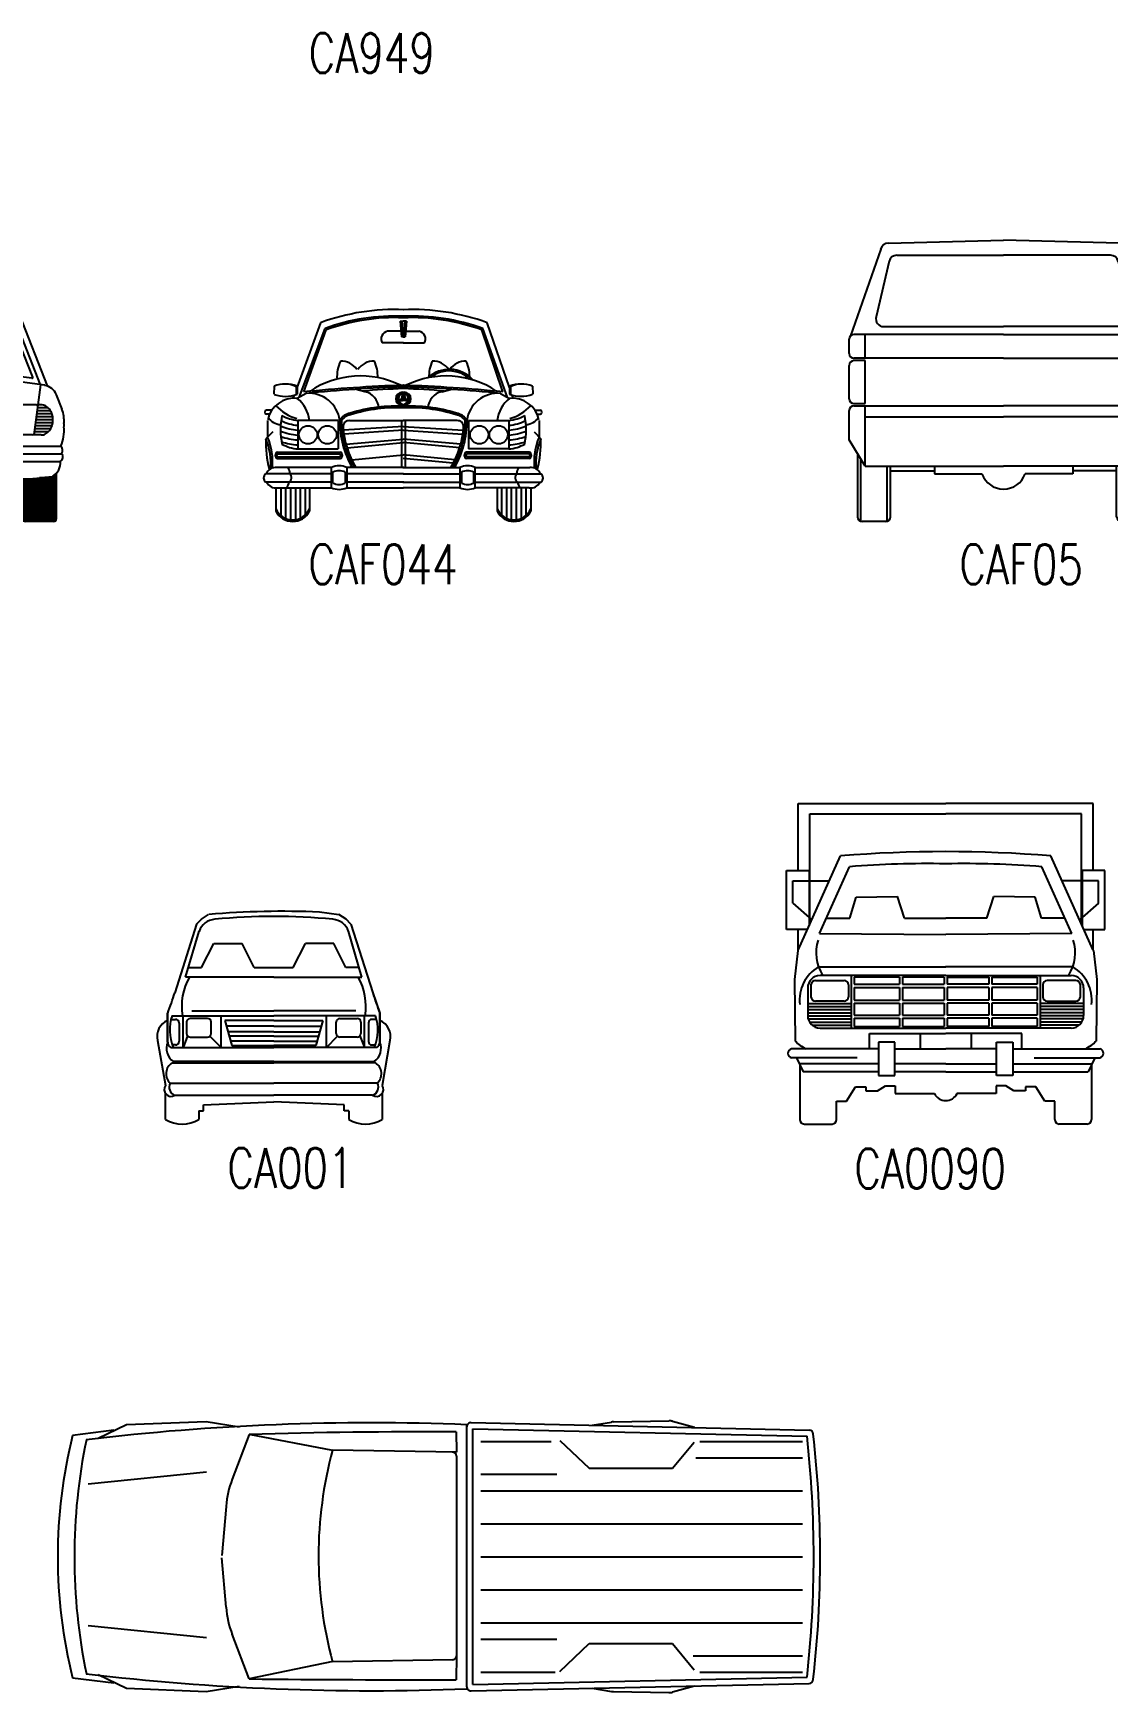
# Model space of a CAD drawing. Extents: x 2 to 154, y 3 to 64.
# Drawn here: x 30.13 to 40.29, y 17.69 to 33.41 of the extents above; entities that cross this region are included whole.
import ezdxf
from ezdxf.enums import TextEntityAlignment as Align

# ---------------------------------------------------------------- set-up
doc = ezdxf.new("R2010")
doc.units = 0
doc.header["$LTSCALE"] = 1000
doc.header["$MEASUREMENT"] = 0
doc.layers.get('0').update_dxf_attribs({"linetype": 'CONTINUOUS'})
doc.styles.add('L', font='ROMANS.SHX', dxfattribs={"height": 250})

# ---------------------------------------------------------------- blocks, each defined once
blk = doc.blocks.new('C27')
for p, q in [((-0.8438, 1.3464), (-0.8438, 1.7149)), ((-0.8438, 1.7149), (-0.0351, 1.7149)), ((-0.7799, 1.0523), (-0.7799, 1.6584)), ((-0.7799, 1.6584), (-0.0351, 1.6584)), ((0.7736, 1.7149), (-0.0351, 1.7149)), ((0.7096, 1.6584), (-0.0351, 1.6584)), ((0.7096, 1.0523), (0.7096, 1.6584)), ((0.7736, 1.3464), (0.7736, 1.7149)), ((-0.8438, 0.9101), (-0.6114, 1.4268)), ((-0.7263, 1.0017), (-0.5618, 1.3675)), ((0.6561, 1.0017), (0.4915, 1.3675)), ((0.7736, 0.9101), (0.5411, 1.4268)), ((-0.9075, 1.0235), (-0.9075, 1.3464)), ((-0.9075, 1.3464), (-0.7836, 1.3464)), ((-0.8737, 1.2901), (-0.6729, 1.2901)), ((-0.8737, 1.1676), (-0.8737, 1.2901)), ((-0.7836, 1.3464), (-0.7836, 1.044)), ((0.8034, 1.2901), (0.6026, 1.2901)), ((0.7134, 1.3464), (0.7134, 1.044)), ((0.8372, 1.3464), (0.7134, 1.3464)), ((0.8034, 1.1676), (0.8034, 1.2901)), ((0.8372, 1.0235), (0.8372, 1.3464)), ((-0.5613, 1.0853), (-0.5264, 1.2007)), ((-0.5264, 1.2007), (-0.2992, 1.2042)), ((-0.2608, 1.0853), (-0.2992, 1.2042)), ((0.1905, 1.0853), (0.229, 1.2042)), ((0.4561, 1.2007), (0.229, 1.2042)), ((0.491, 1.0853), (0.4561, 1.2007)), ((-0.8737, 1.1676), (-0.7687, 1.0773)), ((0.8034, 1.1676), (0.6984, 1.0773)), ((-0.7928, 1.0235), (-0.9075, 1.0235)), ((-0.8438, 0.9101), (-0.8438, 1.0235)), ((-0.6887, 1.0853), (-0.5613, 1.0853)), ((-0.2608, 1.0853), (-0.0351, 1.0853)), ((0.1905, 1.0853), (-0.0351, 1.0853)), ((0.6185, 1.0853), (0.491, 1.0853)), ((0.7226, 1.0235), (0.8372, 1.0235)), ((0.7736, 0.9101), (0.7736, 1.0235)), ((-0.7263, 1.0017), (-0.0351, 0.9963)), ((0.6561, 1.0017), (-0.0351, 0.9963)), ((-0.8452, 0.9083), (-0.863, 0.7487)), ((0.7749, 0.9083), (0.7927, 0.7487)), ((-0.863, 0.7487), (-0.8603, 0.4107)), ((-0.7494, 0.7438), (-0.5917, 0.7438)), ((-0.7323, 0.8189), (-0.0337, 0.8189)), ((-0.0351, 0.7712), (-0.7235, 0.7712)), ((-0.5539, 0.7712), (-0.5539, 0.483)), ((-0.2891, 0.7627), (-0.5368, 0.7627)), ((-0.5368, 0.7627), (-0.5368, 0.7232)), ((-0.2891, 0.7627), (-0.2891, 0.7232)), ((-0.0437, 0.7627), (-0.272, 0.7627)), ((-0.272, 0.7627), (-0.272, 0.7232)), ((-0.0437, 0.7627), (-0.0437, 0.7232)), ((0.662, 0.8189), (-0.0366, 0.8189)), ((-0.0351, 0.7712), (0.6532, 0.7712)), ((-0.0266, 0.7627), (-0.0266, 0.7232)), ((-0.0266, 0.7627), (0.2017, 0.7627)), ((0.2017, 0.7627), (0.2017, 0.7232)), ((0.2188, 0.7627), (0.2188, 0.7232)), ((0.2188, 0.7627), (0.4665, 0.7627)), ((0.4665, 0.7627), (0.4665, 0.7232)), ((0.4836, 0.7712), (0.4836, 0.483)), ((0.6791, 0.7438), (0.5214, 0.7438)), ((0.7927, 0.7487), (0.79, 0.4107)), ((-0.7914, 0.7033), (-0.7914, 0.5509)), ((-0.7733, 0.6539), (-0.7733, 0.7199)), ((-0.5677, 0.7199), (-0.5677, 0.6539)), ((-0.5368, 0.7232), (-0.2891, 0.7232)), ((-0.5368, 0.7061), (-0.5368, 0.6357)), ((-0.5368, 0.7061), (-0.2891, 0.7061)), ((-0.2891, 0.7061), (-0.2891, 0.6357)), ((-0.272, 0.7232), (-0.0437, 0.7232)), ((-0.272, 0.7061), (-0.272, 0.6357)), ((-0.272, 0.7061), (-0.0437, 0.7061)), ((-0.0437, 0.7061), (-0.0437, 0.6357)), ((0.2017, 0.7232), (-0.0266, 0.7232)), ((0.2017, 0.7061), (-0.0266, 0.7061)), ((-0.0266, 0.7061), (-0.0266, 0.6357)), ((0.2017, 0.7061), (0.2017, 0.6357)), ((0.4665, 0.7232), (0.2188, 0.7232)), ((0.4665, 0.7061), (0.2188, 0.7061)), ((0.2188, 0.7061), (0.2188, 0.6357)), ((0.4665, 0.7061), (0.4665, 0.6357)), ((0.4975, 0.7199), (0.4975, 0.6539)), ((0.7031, 0.6539), (0.7031, 0.7199)), ((0.7211, 0.7033), (0.7211, 0.5509)), ((-0.7913, 0.618), (-0.5538, 0.618)), ((-0.7913, 0.6009), (-0.5538, 0.6009)), ((-0.7913, 0.5838), (-0.5538, 0.5838)), ((-0.7913, 0.5667), (-0.5538, 0.5667)), ((-0.7913, 0.5496), (-0.5538, 0.5496)), ((-0.5917, 0.63), (-0.7494, 0.63)), ((-0.5368, 0.6357), (-0.2891, 0.6357)), ((-0.5368, 0.6186), (-0.5368, 0.5533)), ((-0.5368, 0.6186), (-0.2891, 0.6186)), ((-0.5368, 0.5533), (-0.2891, 0.5533)), ((-0.2891, 0.6186), (-0.2891, 0.5533)), ((-0.272, 0.6357), (-0.0437, 0.6357)), ((-0.272, 0.6186), (-0.0437, 0.6186)), ((-0.272, 0.6186), (-0.272, 0.5533)), ((-0.272, 0.5533), (-0.0437, 0.5533)), ((-0.0437, 0.6186), (-0.0437, 0.5533)), ((0.2017, 0.6357), (-0.0266, 0.6357)), ((0.2017, 0.6186), (-0.0266, 0.6186)), ((-0.0266, 0.6186), (-0.0266, 0.5533)), ((0.2017, 0.5533), (-0.0266, 0.5533)), ((0.2017, 0.6186), (0.2017, 0.5533)), ((0.4665, 0.6357), (0.2188, 0.6357)), ((0.4665, 0.6186), (0.2188, 0.6186)), ((0.2188, 0.6186), (0.2188, 0.5533)), ((0.4665, 0.5533), (0.2188, 0.5533)), ((0.4665, 0.6186), (0.4665, 0.5533)), ((0.721, 0.618), (0.4835, 0.618)), ((0.721, 0.6009), (0.4835, 0.6009)), ((0.721, 0.5838), (0.4835, 0.5838)), ((0.721, 0.5667), (0.4835, 0.5667)), ((0.721, 0.5496), (0.4835, 0.5496)), ((0.5214, 0.63), (0.6791, 0.63)), ((-0.7888, 0.5325), (-0.5538, 0.5325)), ((-0.7813, 0.5154), (-0.5538, 0.5154)), ((-0.7664, 0.4983), (-0.5538, 0.4983)), ((-0.7235, 0.483), (-0.0351, 0.483)), ((-0.5368, 0.5362), (-0.5368, 0.4916)), ((-0.5368, 0.5362), (-0.2891, 0.5362)), ((-0.5368, 0.4916), (-0.2891, 0.4916)), ((-0.2891, 0.5362), (-0.2891, 0.4916)), ((-0.272, 0.5362), (-0.0437, 0.5362)), ((-0.272, 0.5362), (-0.272, 0.4916)), ((-0.272, 0.4916), (-0.0437, 0.4916)), ((-0.0437, 0.5362), (-0.0437, 0.4916)), ((0.6532, 0.483), (-0.0351, 0.483)), ((0.2017, 0.5362), (-0.0266, 0.5362)), ((-0.0266, 0.5362), (-0.0266, 0.4916)), ((0.2017, 0.4916), (-0.0266, 0.4916)), ((0.2017, 0.5362), (0.2017, 0.4916)), ((0.4665, 0.5362), (0.2188, 0.5362)), ((0.2188, 0.5362), (0.2188, 0.4916)), ((0.4665, 0.4916), (0.2188, 0.4916)), ((0.4665, 0.5362), (0.4665, 0.4916)), ((0.7186, 0.5325), (0.4835, 0.5325)), ((0.7111, 0.5154), (0.4835, 0.5154)), ((0.6961, 0.4983), (0.4835, 0.4983)), ((-0.4032, 0.3692), (-0.8804, 0.3692)), ((-0.452, 0.4522), (-0.0354, 0.4522)), ((-0.452, 0.3692), (-0.452, 0.4522)), ((-0.3144, 0.4054), (-0.4032, 0.4054)), ((-0.4032, 0.4054), (-0.4032, 0.2229)), ((-0.3144, 0.2229), (-0.3144, 0.4054)), ((-0.3144, 0.3692), (-0.0351, 0.3692)), ((-0.1743, 0.4522), (-0.1743, 0.3692)), ((0.2442, 0.3692), (-0.0351, 0.3692)), ((0.3817, 0.4522), (-0.0348, 0.4522)), ((0.104, 0.4522), (0.104, 0.3692)), ((0.2442, 0.2229), (0.2442, 0.4054)), ((0.2442, 0.4054), (0.3329, 0.4054)), ((0.3329, 0.4054), (0.3329, 0.2229)), ((0.3329, 0.3692), (0.8101, 0.3692)), ((0.3817, 0.3692), (0.3817, 0.4522)), ((-0.5198, 0.3192), (-0.8798, 0.3192)), ((-0.8533, 0.3201), (-0.8156, 0.2432)), ((-0.8348, 0.2867), (-0.8348, -0.0185)), ((-0.4032, 0.2863), (-0.8342, 0.2863)), ((-0.0351, 0.2863), (-0.3144, 0.2863)), ((-0.0351, 0.2863), (0.2442, 0.2863)), ((0.3329, 0.2863), (0.7639, 0.2863)), ((0.4495, 0.3192), (0.8096, 0.3192)), ((0.7831, 0.3201), (0.7453, 0.2432)), ((0.7645, 0.2867), (0.7645, -0.0185)), ((-0.4032, 0.2432), (-0.8156, 0.2432)), ((-0.4032, 0.2229), (-0.3144, 0.2229)), ((-0.0351, 0.2432), (-0.3144, 0.2432)), ((-0.0351, 0.2432), (0.2442, 0.2432)), ((0.3329, 0.2229), (0.2442, 0.2229)), ((0.3329, 0.2432), (0.7453, 0.2432)), ((-0.578, 0.0825), (-0.5299, 0.1605)), ((-0.5299, 0.1605), (-0.4726, 0.1605)), ((-0.4726, 0.1605), (-0.4726, 0.1376)), ((-0.4726, 0.1376), (-0.4084, 0.1376)), ((-0.4084, 0.1376), (-0.3648, 0.1651)), ((-0.3648, 0.1651), (-0.3121, 0.1651)), ((-0.3121, 0.1651), (-0.3121, 0.1238)), ((-0.3121, 0.1238), (-0.0967, 0.1238)), ((0.2418, 0.1238), (0.0264, 0.1238)), ((0.2945, 0.1651), (0.2418, 0.1651)), ((0.2418, 0.1651), (0.2418, 0.1238)), ((0.3381, 0.1376), (0.2945, 0.1651)), ((0.4023, 0.1376), (0.3381, 0.1376)), ((0.4596, 0.1605), (0.4023, 0.1605)), ((0.4023, 0.1605), (0.4023, 0.1376)), ((0.5077, 0.0825), (0.4596, 0.1605)), ((-0.633, 0.0825), (-0.578, 0.0825)), ((-0.633, -0.0185), (-0.633, 0.0825)), ((0.5628, 0.0825), (0.5077, 0.0825)), ((0.5628, -0.0185), (0.5628, 0.0825)), ((-0.8096, -0.0436), (-0.6582, -0.0436)), ((0.7394, -0.0436), (0.5879, -0.0436))]:
    blk.add_line(p, q)
for centre, radius, start, end in [((-0.0351, -5.5794), 7.0299, 85.29798, 94.70202), ((-0.1338, -3.9265), 5.3113, 88.93536, 94.62175), ((0.0635, -3.9265), 5.3113, 85.37825, 91.06464), ((-0.5206, 0.895), 0.225, 161.66858, 212.83011), ((0.4503, 0.895), 0.225, 327.16989, 18.33142), ((-0.6217, 0.6348), 0.2147, 121.00333, 186.09642), ((-0.7235, 0.7033), 0.0679, 90, 180), ((-0.7494, 0.7199), 0.024, 90, 180), ((-0.5917, 0.7199), 0.024, 0, 90), ((0.5214, 0.7199), 0.024, 90, 180), ((0.6532, 0.7033), 0.0679, 0, 90), ((0.5514, 0.6348), 0.2147, 353.90358, 58.99667), ((0.6791, 0.7199), 0.024, 0, 90), ((-0.7494, 0.6539), 0.024, 180, 270), ((-0.5917, 0.6539), 0.024, 270, 0), ((0.5214, 0.6539), 0.024, 180, 270), ((0.6791, 0.6539), 0.024, 270, 0), ((-0.7235, 0.5509), 0.0679, 180, 270), ((0.6532, 0.5509), 0.0679, 270, 0), ((-0.8746, 0.3443), 0.0256, 102.96287, 258.25713), ((-0.7004, 0.576), 0.23, 225.95452, 244.03071), ((0.6301, 0.576), 0.23, 295.96929, 314.04548), ((0.8044, 0.3443), 0.0256, 281.74287, 77.03713), ((-0.0347, 0.1536), 0.0688, 205.69468, 334.30532), ((-0.8096, -0.0185), 0.0251, 180, 270), ((-0.6582, -0.0185), 0.0251, 270, 0), ((0.5879, -0.0185), 0.0251, 180, 270), ((0.7394, -0.0185), 0.0251, 270, 0)]:
    blk.add_arc(centre, radius, start, end)
blk = doc.blocks.new('Ca0090')
blk.add_blockref('C27', (0.2365, -0.0102))
blk = doc.blocks.new('C16')
for p, q in [((-0.627, 1.475), (-0.591, 1.511)), ((-0.591, 1.511), (-0.538, 1.547)), ((0.285, 1.565), (0.428, 1.547)), ((0.481, 1.511), (0.428, 1.547)), ((0.517, 1.475), (0.481, 1.511)), ((-0.627, 1.475), (-0.789, 0.965)), ((-0.709, 1.082), (-0.609, 1.422)), ((0.599, 1.082), (0.499, 1.422)), ((0.517, 1.475), (0.679, 0.965)), ((-0.59, 1.153), (-0.5, 1.331)), ((-0.5, 1.331), (-0.29, 1.331)), ((-0.2, 1.153), (-0.29, 1.331)), ((0.09, 1.153), (0.18, 1.331)), ((0.39, 1.331), (0.18, 1.331)), ((0.48, 1.153), (0.39, 1.331)), ((-0.685, 1.153), (-0.59, 1.153)), ((-0.2, 1.153), (0.09, 1.153)), ((0.575, 1.153), (0.48, 1.153)), ((-0.055, 1.082), (-0.709, 1.082)), ((-0.055, 1.082), (0.599, 1.082)), ((0.679, 0.965), (0.732, 0.813)), ((-0.842, 0.724), (-0.842, 0.813)), ((-0.842, 0.813), (-0.842, 0.599)), ((-0.817, 0.768), (-0.784, 0.768)), ((-0.81, 0.795), (-0.055, 0.795)), ((-0.757, 0.741), (-0.757, 0.605)), ((-0.728, 0.56), (-0.728, 0.795)), ((-0.701, 0.748), (-0.701, 0.663)), ((-0.546, 0.775), (-0.674, 0.775)), ((-0.519, 0.663), (-0.519, 0.748)), ((-0.446, 0.56), (-0.446, 0.793)), ((-0.418, 0.76), (-0.367, 0.573)), ((0.7, 0.795), (-0.055, 0.795)), ((0.308, 0.76), (0.257, 0.573)), ((0.336, 0.56), (0.336, 0.793)), ((0.409, 0.663), (0.409, 0.748)), ((0.436, 0.775), (0.564, 0.775)), ((0.591, 0.748), (0.591, 0.663)), ((0.618, 0.56), (0.618, 0.795)), ((0.647, 0.741), (0.647, 0.605)), ((0.707, 0.768), (0.674, 0.768)), ((0.732, 0.813), (0.732, 0.599)), ((0.732, 0.724), (0.732, 0.813)), ((-0.842, 0.599), (-0.842, 0.724)), ((-0.674, 0.635), (-0.546, 0.635)), ((0.564, 0.635), (0.436, 0.635)), ((0.732, 0.599), (0.732, 0.724)), ((-0.917, 0.611), (-0.858, 0.278)), ((-0.819, 0.56), (-0.055, 0.56)), ((-0.784, 0.578), (-0.808, 0.578)), ((-0.367, 0.573), (-0.055, 0.573)), ((0.257, 0.573), (-0.055, 0.573)), ((0.709, 0.56), (-0.055, 0.56)), ((0.674, 0.578), (0.698, 0.578)), ((0.807, 0.611), (0.748, 0.278)), ((-0.809, 0.446), (-0.055, 0.446)), ((-0.055, 0.456), (-0.799, 0.456)), ((-0.055, 0.456), (0.689, 0.456)), ((0.699, 0.446), (-0.055, 0.446)), ((-0.824, 0.295), (-0.055, 0.295)), ((0.714, 0.295), (-0.055, 0.295)), ((-0.86, 0.22), (-0.86, 0.025)), ((-0.788, 0.205), (-0.055, 0.205)), ((-0.576, 0.133), (-0.055, 0.156)), ((-0.576, 0.088), (-0.576, 0.133)), ((0.678, 0.205), (-0.055, 0.205)), ((0.466, 0.133), (-0.055, 0.156)), ((0.466, 0.088), (0.466, 0.133)), ((0.75, 0.22), (0.75, 0.025)), ((-0.611, 0.088), (-0.611, 0.025)), ((-0.611, 0.088), (-0.576, 0.088)), ((0.501, 0.088), (0.466, 0.088)), ((0.501, 0.088), (0.501, 0.025))]:
    blk.add_line(p, q)
for points in [[(-0.663, 0.831), (-0.055, 0.831)], [(-0.055, 0.76), (-0.418, 0.76)], [(0.553, 0.831), (-0.055, 0.831)], [(-0.055, 0.76), (0.308, 0.76)], [(-0.694, 0.645), (-0.728, 0.56)], [(-0.446, 0.56), (-0.528, 0.643)], [(-0.055, 0.718), (-0.407, 0.718)], [(-0.055, 0.676), (-0.396, 0.676)], [(-0.055, 0.643), (-0.386, 0.643)], [(-0.055, 0.718), (0.297, 0.718)], [(-0.055, 0.676), (0.286, 0.676)], [(-0.055, 0.643), (0.276, 0.643)], [(0.336, 0.56), (0.418, 0.643)], [(0.584, 0.645), (0.618, 0.56)], [(-0.055, 0.605), (-0.376, 0.605)], [(-0.055, 0.605), (0.266, 0.605)]]:
    blk.add_lwpolyline(points)
for centre, radius, start, end in [((-0.483, 1.378), 0.133, 94.1485, 161.0594), ((0.018, -5.077), 6.647, 87.6986, 94.7937), ((-0.055, -3.073), 4.605, 84.545, 95.455), ((0.373, 1.378), 0.133, 18.9406, 85.8515), ((-0.292, 0.864), 0.446, 150.71, 188.9571), ((0.182, 0.864), 0.446, 351.0429, 29.29), ((-3.507, 1.829), 2.852, 339.1462, 342.3707), ((3.397, 1.829), 2.852, 197.6293, 200.8538), ((-0.794, 0.642), 0.127, 112.1148, 193.941), ((-0.495, 0.689), 0.332, 161.3741, 202.7735), ((-0.784, 0.741), 0.0272, 0, 90), ((-0.674, 0.748), 0.0272, 90, 180), ((-0.546, 0.748), 0.0272, 0, 90), ((0.436, 0.748), 0.0272, 90, 180), ((0.564, 0.748), 0.0272, 0, 90), ((0.674, 0.741), 0.0272, 90, 180), ((0.385, 0.689), 0.332, 337.2265, 18.6259), ((0.684, 0.642), 0.127, 346.059, 67.8852), ((-0.674, 0.663), 0.0272, 180, 270), ((-0.546, 0.663), 0.0272, 270, 0), ((0.436, 0.663), 0.0272, 180, 270), ((0.564, 0.663), 0.0272, 270, 0), ((-0.734, 0.553), 0.117, 157.0206, 236.4155), ((-0.794, 0.601), 0.0478, 183.0215, 238.7835), ((-0.784, 0.605), 0.0272, 270, 0), ((0.674, 0.605), 0.0272, 180, 270), ((0.624, 0.553), 0.117, 303.5845, 22.9794), ((0.684, 0.601), 0.0478, 301.2165, 356.9785), ((-0.757, 0.364), 0.0966, 122.5559, 226.1745), ((0.647, 0.364), 0.0966, 313.8255, 57.4441), ((-0.817, 0.247), 0.0509, 143.4997, 304.2056), ((-0.767, 0.265), 0.0637, 152.6457, 250.9308), ((0.657, 0.265), 0.0637, 289.0692, 27.3543), ((0.707, 0.247), 0.0509, 235.7944, 36.5003), ((-0.735, 0.229), 0.238, 238.6315, 301.3685), ((0.625, 0.229), 0.238, 238.6315, 301.3685)]:
    blk.add_arc(centre, radius, start, end)
blk = doc.blocks.new('Ca001')
at = {"color": 0, "linetype": 'ByBlock'}
blk.add_blockref('C16', (0.508, 0.001), dxfattribs=at)
blk = doc.blocks.new('CAF04')
at = {"color": 0, "linetype": 'ByBlock'}
for p, q in [((-860, 951), (-666, 1447)), ((-812, 959), (-608, 1480)), ((-608, 1480), (-617, 1480)), ((812, 959), (608, 1480)), ((608, 1480), (617, 1480)), ((860, 951), (666, 1447)), ((-757, 1012), (-611, 1385)), ((757, 1012), (611, 1385)), ((369, 1081), (285, 1166)), ((429, 1081), (513, 1166)), ((332, 1044), (247, 1129)), ((466, 1044), (551, 1129)), ((-812, 959), (-765, 607)), ((-660, 979), (-451, 873)), ((-26, 937), (-4, 954)), ((-26, 937), (0, 947)), ((0, 981), (-4, 954)), ((0, 981), (4, 954)), ((26, 937), (0, 947)), ((26, 937), (4, 954)), ((660, 979), (451, 873)), ((812, 959), (765, 607)), ((-962, 788), (-923, 889)), ((-815, 818), (-793, 818)), ((-781, 818), (-457, 818)), ((-354, 562), (-429, 862)), ((0, 914), (-410, 888)), ((-404, 835), (404, 835)), ((-5, 914), (-5, 921)), ((0, 914), (410, 888)), ((0, 554), (0, 835)), ((5, 914), (5, 921)), ((354, 562), (429, 862)), ((781, 818), (457, 818)), ((815, 818), (793, 818)), ((962, 788), (923, 889)), ((-898, 713), (-779, 713)), ((-896, 734), (-782, 734)), ((-891, 755), (-785, 755)), ((-881, 776), (-787, 776)), ((-864, 797), (-790, 797)), ((-399, 620), (-447, 810)), ((-395, 798), (395, 798)), ((-385, 757), (385, 757)), ((-375, 717), (375, 717)), ((399, 620), (447, 810)), ((898, 713), (779, 713)), ((896, 734), (782, 734)), ((891, 755), (785, 755)), ((881, 776), (787, 776)), ((864, 797), (790, 797)), ((-896, 691), (-776, 691)), ((-891, 670), (-774, 670)), ((-881, 649), (-771, 649)), ((-864, 628), (-768, 628)), ((-815, 607), (-765, 607)), ((-756, 607), (-409, 607)), ((-365, 676), (365, 676)), ((-354, 635), (354, 635)), ((-344, 595), (344, 595)), ((756, 607), (409, 607)), ((815, 607), (765, 607)), ((864, 628), (768, 628)), ((881, 649), (771, 649)), ((891, 670), (774, 670)), ((896, 691), (776, 691)), ((-959, 475), (-264, 475)), ((-954, 528), (954, 528)), ((-344, 554), (344, 554)), ((264, 490), (-264, 490)), ((-264, 490), (-264, 385)), ((264, 385), (264, 490)), ((264, 475), (959, 475)), ((-952, 422), (-264, 422)), ((-264, 385), (264, 385)), ((264, 422), (952, 422)), ((-924, 21), (-924, 340)), ((-924, 327), (-911, 327)), ((-924, 317), (-897, 317)), ((-924, 306), (-803, 306)), ((-924, 296), (-686, 296)), ((-924, 285), (-686, 285)), ((-924, 274), (-686, 274)), ((-924, 264), (-686, 264)), ((-924, 253), (-686, 253)), ((-924, 243), (-686, 243)), ((-686, 21), (-686, 295)), ((924, 296), (686, 296)), ((686, 21), (686, 295)), ((924, 285), (686, 285)), ((924, 274), (686, 274)), ((924, 264), (686, 264)), ((924, 253), (686, 253)), ((924, 243), (686, 243)), ((924, 306), (803, 306)), ((924, 317), (897, 317)), ((924, 327), (911, 327)), ((924, 21), (924, 340)), ((-924, 232), (-686, 232)), ((-924, 222), (-686, 222)), ((-924, 211), (-686, 211)), ((-924, 201), (-686, 201)), ((-924, 190), (-686, 190)), ((-924, 179), (-686, 179)), ((-924, 169), (-686, 169)), ((-924, 158), (-686, 158)), ((-924, 148), (-686, 148)), ((-924, 137), (-686, 137)), ((-924, 127), (-686, 127)), ((924, 232), (686, 232)), ((924, 222), (686, 222)), ((924, 211), (686, 211)), ((924, 201), (686, 201)), ((924, 190), (686, 190)), ((924, 179), (686, 179)), ((924, 169), (686, 169)), ((924, 158), (686, 158)), ((924, 148), (686, 148)), ((924, 137), (686, 137)), ((924, 127), (686, 127)), ((-924, 116), (-686, 116)), ((-924, 106), (-686, 106)), ((-924, 95), (-686, 95)), ((-924, 84), (-686, 84)), ((-924, 74), (-686, 74)), ((-924, 63), (-686, 63)), ((-924, 53), (-686, 53)), ((-924, 42), (-686, 42)), ((-924, 32), (-686, 32)), ((-924, 21), (-686, 21)), ((-921, 11), (-689, 11)), ((-902, 0), (-707, 0)), ((924, 116), (686, 116)), ((924, 106), (686, 106)), ((924, 95), (686, 95)), ((924, 84), (686, 84)), ((924, 74), (686, 74)), ((924, 63), (686, 63)), ((924, 53), (686, 53)), ((924, 42), (686, 42)), ((924, 32), (686, 32)), ((924, 21), (686, 21)), ((921, 11), (689, 11)), ((902, 0), (707, 0))]:
    blk.add_line(p, q, dxfattribs=at)
for radius in [31.7, 29.6]:
    blk.add_circle((0, 952), radius, dxfattribs=at)
for centre, radius, start, end in [((0, -2012), 3536, 80.0391, 99.9609), ((-617, 1427), 52.8, 90, 158.6419), ((0, -2012), 3494, 79.6168, 100.3832), ((-591, 1377), 21.1, 99.8947, 158.6419), ((0, -2012), 3462, 80.1053, 99.8947), ((591, 1377), 21.1, 21.3581, 80.1053), ((617, 1427), 52.8, 21.3581, 90), ((399, 1014), 211, 2.1025, 169.6477), ((399, 1014), 190, 3.0295, 168.7207), ((0, -4519), 5575, 82.2556, 97.7444), ((399, 1014), 73.4, 16.9819, 154.7683), ((-824, 850), 106, 98.7286, 158.6419), ((0, -4519), 5538, 81.2714, 98.7286), ((-752, 1010), 5.28, 158.6419, 277.7444), ((752, 1010), 5.28, 262.2556, 21.3581), ((824, 850), 106, 21.3581, 81.2714), ((-815, 752), 66.1, 90, 117.7261), ((-781, 807), 10.6, 90, 187.4958), ((-457, 807), 10.6, 14.0362, 90), ((-475, 826), 52.8, 14.0362, 63.0369), ((-409, 867), 21.1, 93.6086, 194.0362), ((409, 867), 21.1, 345.9638, 86.3914), ((475, 826), 52.8, 116.9631, 165.9638), ((457, 807), 10.6, 90, 165.9638), ((781, 807), 10.6, 352.5042, 90), ((815, 752), 66.1, 62.2739, 90), ((-765, 711), 211, 158.6419, 186.4637), ((-764, 713), 134, 161.9214, 180), ((-764, 713), 134, 180, 198.0786), ((-789, 721), 108, 141.7588, 161.9214), ((-805, 733), 87.6, 117.7261, 141.7588), ((805, 733), 87.6, 38.2412, 62.2739), ((789, 721), 108, 18.0786, 38.2412), ((764, 713), 134, 360, 18.0786), ((764, 713), 134, 341.9214, 360), ((765, 711), 211, 353.5363, 21.3581), ((-699, 636), 277, 174.0968, 203.0659), ((-1080, 676), 106, 354.0968, 6.4637), ((-789, 704), 108, 198.0786, 218.2412), ((-805, 692), 87.6, 218.2412, 242.2739), ((-815, 673), 66.1, 242.2739, 270), ((-756, 618), 10.6, 187.4958, 270), ((-409, 618), 10.6, 270, 14.0362), ((409, 618), 10.6, 165.9638, 270), ((756, 618), 10.6, 270, 352.5042), ((815, 673), 66.1, 270, 297.7261), ((805, 692), 87.6, 297.7261, 321.7588), ((789, 704), 108, 321.7588, 341.9214), ((699, 636), 277, 336.9341, 5.9032), ((1080, 676), 106, 173.5363, 185.9032), ((-933, 452), 34.8, 137.6416, 237.6221), ((-920, 498), 45.1, 139.2965, 211.1292), ((-344, 565), 10.6, 194.0362, 270), ((344, 565), 10.6, 270, 345.9638), ((933, 452), 34.8, 302.3779, 42.3584), ((920, 498), 45.1, 328.8708, 40.7035), ((-833, 417), 119, 177.3092, 237.1976), ((-569, 416), 91.4, 175.9416, 250.0211), ((569, 416), 91.4, 289.9789, 4.0584), ((833, 417), 119, 302.8024, 2.6908), ((0, 7917), 7653, 263.2671, 276.7329), ((0, 7917), 7611, 265.4753, 274.5247), ((-902, 21), 21.1, 180, 270), ((-707, 21), 21.1, 270, 0), ((707, 21), 21.1, 180, 270), ((902, 21), 21.1, 270, 0)]:
    blk.add_arc(centre, radius, start, end, dxfattribs=at)
blk = doc.blocks.new('C17')
for p, q in [((-0.036, 1.0282), (-0.0288, 0.9412)), ((-0.036, 1.0282), (-0.0192, 1.0282)), ((-0.0261, 1.0282), (-0.0189, 0.9412)), ((-0.0261, 1.0282), (-0.0175, 1.0282)), ((-0.0099, 1.0282), (-0.0185, 1.0282)), ((-0.0099, 1.0282), (-0.0171, 0.9412)), ((0, 1.0282), (-0.0168, 1.0282)), ((0, 1.0282), (-0.0072, 0.9412)), ((-0.0223, 0.9726), (-0.1043, 0.9726)), ((-0.0171, 0.9412), (-0.0288, 0.9412)), ((-0.0189, 0.9412), (-0.0072, 0.9412)), ((-0.0137, 0.9726), (0.0683, 0.9726)), ((-0.0175, 0.9082), (-0.1333, 0.9082)), ((-0.0185, 0.9082), (0.0973, 0.9082)), ((-0.7267, 0.6718), (-0.7281, 0.6268)), ((-0.6061, 0.6678), (-0.6061, 0.6268)), ((-0.6008, 0.6711), (-0.6008, 0.6268)), ((-0.2282, 0.6405), (-0.284, 0.6538)), ((0.1922, 0.6405), (0.248, 0.6538)), ((0.5641, 0.6713), (0.5641, 0.6269)), ((0.5695, 0.6679), (0.5695, 0.625)), ((0.69, 0.6719), (0.6914, 0.6269)), ((-0.5504, 0.6313), (-0.5996, 0.6038)), ((-0.0522, 0.5883), (-0.0276, 0.6025)), ((-0.0522, 0.5884), (-0.023, 0.5942)), ((-0.0229, 0.599), (-0.0503, 0.5888)), ((-0.0424, 0.5884), (-0.013, 0.5942)), ((-0.0423, 0.5883), (-0.0177, 0.6025)), ((-0.013, 0.599), (-0.0404, 0.5888)), ((-0.0229, 0.6309), (-0.0276, 0.6025)), ((-0.023, 0.599), (-0.0276, 0.6025)), ((-0.0185, 0.5675), (-0.0274, 0.5675)), ((-0.023, 0.6309), (-0.0183, 0.6025)), ((-0.023, 0.5942), (-0.023, 0.6309)), ((-0.023, 0.599), (-0.0183, 0.6025)), ((-0.023, 0.599), (0.0044, 0.5888)), ((0.0064, 0.5884), (-0.023, 0.5942)), ((0.0063, 0.5883), (-0.0183, 0.6025)), ((-0.013, 0.6309), (-0.0177, 0.6025)), ((-0.013, 0.599), (-0.0177, 0.6025)), ((-0.0175, 0.5675), (-0.0086, 0.5675)), ((-0.0131, 0.6309), (-0.0084, 0.6025)), ((-0.0131, 0.599), (0.0143, 0.5888)), ((-0.013, 0.5942), (-0.013, 0.6309)), ((-0.013, 0.599), (-0.0084, 0.6025)), ((0.0162, 0.5884), (-0.013, 0.5942)), ((0.0162, 0.5883), (-0.0084, 0.6025)), ((0.5144, 0.6313), (0.5636, 0.6038)), ((-0.7401, 0.5389), (-0.7689, 0.5389)), ((-0.7558, 0.5179), (-0.7689, 0.5179)), ((-0.7626, 0.4835), (-0.7628, 0.3908)), ((-0.5966, 0.4835), (-0.5966, 0.3265)), ((-0.3758, 0.4835), (-0.5966, 0.4835)), ((-0.3758, 0.4835), (-0.3758, 0.3265)), ((-0.3131, 0.4823), (-0.0172, 0.4823)), ((-0.0274, 0.4823), (-0.0274, 0.225)), ((0.2771, 0.4823), (-0.0188, 0.4823)), ((-0.0086, 0.4823), (-0.0086, 0.225)), ((0.3398, 0.4835), (0.3398, 0.3265)), ((0.3398, 0.4835), (0.5606, 0.4835)), ((0.5606, 0.4835), (0.5606, 0.3265)), ((0.7041, 0.5389), (0.733, 0.5389)), ((0.7198, 0.5179), (0.733, 0.5179)), ((0.7266, 0.4835), (0.7268, 0.3908)), ((-0.7343, 0.4208), (-0.7717, 0.3814)), ((-0.0172, 0.4499), (-0.3464, 0.429)), ((-0.0172, 0.4289), (-0.3438, 0.4079)), ((-0.0188, 0.4499), (0.3104, 0.429)), ((-0.0188, 0.4289), (0.3078, 0.4079)), ((0.6983, 0.4208), (0.7358, 0.3814)), ((-0.7081, 0.3093), (-0.3646, 0.3093)), ((-0.7081, 0.3003), (-0.3665, 0.3003)), ((-0.7081, 0.283), (-0.3665, 0.283)), ((-0.7081, 0.2741), (-0.3646, 0.2741)), ((-0.5966, 0.3265), (-0.3758, 0.3265)), ((0.2549, 0.248), (-0.0185, 0.2752)), ((0.6721, 0.3093), (0.3286, 0.3093)), ((0.6721, 0.2741), (0.3286, 0.2741)), ((0.6721, 0.3003), (0.3305, 0.3003)), ((0.6721, 0.283), (0.3305, 0.283)), ((0.5606, 0.3265), (0.3398, 0.3265)), ((-0.6389, 0.1894), (-0.7736, 0.1894)), ((-0.4126, 0.225), (-0.7111, 0.225)), ((-0.4126, 0.1894), (-0.6389, 0.1894)), ((-0.4126, 0.1142), (-0.4126, 0.225)), ((-0.4036, 0.1396), (-0.4036, 0.1996)), ((-0.3367, 0.1996), (-0.3367, 0.1396)), ((-0.016, 0.225), (-0.3278, 0.225)), ((-0.3278, 0.225), (-0.3278, 0.1142)), ((-0.0171, 0.1894), (-0.3278, 0.1894)), ((-0.02, 0.225), (0.2918, 0.225)), ((-0.0189, 0.1894), (0.2918, 0.1894)), ((0.2918, 0.225), (0.2918, 0.1142)), ((0.3007, 0.1996), (0.3007, 0.1396)), ((0.3676, 0.1396), (0.3676, 0.1996)), ((0.3766, 0.225), (0.6751, 0.225)), ((0.3766, 0.1142), (0.3766, 0.225)), ((0.3766, 0.1894), (0.6029, 0.1894)), ((0.6029, 0.1894), (0.7376, 0.1894)), ((-0.643, 0.1447), (-0.7736, 0.1447)), ((-0.7169, 0.1133), (-0.7169, -0.0153)), ((-0.7072, 0.1142), (-0.4126, 0.1142)), ((-0.69, 0.1133), (-0.69, -0.0381)), ((-0.6632, 0.1133), (-0.6632, -0.0546)), ((-0.4126, 0.1447), (-0.643, 0.1447)), ((-0.6364, 0.1133), (-0.6364, -0.0617)), ((-0.6096, 0.1133), (-0.6096, -0.061)), ((-0.5827, 0.1133), (-0.5827, -0.0533)), ((-0.5559, 0.1133), (-0.5559, -0.0355)), ((-0.532, 0.1142), (-0.532, -0.0153)), ((-0.016, 0.1447), (-0.3278, 0.1447)), ((-0.3278, 0.1142), (-0.0171, 0.1142)), ((-0.02, 0.1447), (0.2918, 0.1447)), ((0.2918, 0.1142), (-0.0189, 0.1142)), ((0.3766, 0.1447), (0.607, 0.1447)), ((0.6712, 0.1142), (0.3766, 0.1142)), ((0.496, 0.1142), (0.496, -0.0153)), ((0.5199, 0.1133), (0.5199, -0.0355)), ((0.5467, 0.1133), (0.5467, -0.0533)), ((0.5736, 0.1133), (0.5736, -0.061)), ((0.6004, 0.1133), (0.6004, -0.0617)), ((0.607, 0.1447), (0.7376, 0.1447)), ((0.6272, 0.1133), (0.6272, -0.0546)), ((0.654, 0.1133), (0.654, -0.0381)), ((0.6809, 0.1133), (0.6809, -0.0153))]:
    blk.add_line(p, q)
for points in [[(-0.6008, 0.6625), (-0.4712, 1.019)], [(0.5641, 0.6639), (0.4419, 1.019)], [(-0.5892, 0.6096), (-0.4472, 0.9874)], [(-0.5638, 0.6394), (-0.4413, 0.9795)], [(0.5278, 0.6394), (0.4119, 0.9795)], [(0.5532, 0.6096), (0.4179, 0.9874)], [(-0.6218, 0.6047), (-0.6155, 0.622)], [(0.5845, 0.6048), (0.5785, 0.6222)], [(-0.3324, 0.3525), (-0.0175, 0.381)], [(0.2964, 0.3525), (-0.0185, 0.381)], [(-0.3268, 0.3332), (-0.0175, 0.3625)], [(-0.3006, 0.267), (-0.0175, 0.2937)], [(0.2908, 0.3332), (-0.0185, 0.3625)], [(0.2646, 0.267), (-0.0185, 0.2937)]]:
    blk.add_lwpolyline(points)
for centre in [(-0.5401, 0.4042), (-0.4342, 0.4042), (0.3982, 0.4042), (0.5041, 0.4042)]:
    blk.add_circle(centre, 0.05)
for centre, radius, start, end in [((-0.064, -0.0855), 1.1772, 87.67851, 110.23785), ((-0.0632, -0.0539), 1.1099, 87.62084, 110.24248), ((-0.063, -0.0459), 1.0929, 87.6054, 110.2473), ((0.0287, -0.1191), 1.2108, 70.04771, 92.29075), ((0.028, -0.0875), 1.1434, 70.05941, 92.34582), ((0.0278, -0.0794), 1.1264, 70.05901, 92.36054), ((-0.097, 0.9306), 0.0426, 99.85272, 211.63643), ((0.061, 0.9306), 0.0426, 328.36357, 80.14728), ((-0.1778, 0.7244), 0.2039, 155.46112, 183.9464), ((-0.3613, 0.7007), 0.1084, 35.10907, 91.04796), ((-0.1786, 0.7007), 0.1084, 88.95204, 144.89093), ((-0.3621, 0.7244), 0.2039, 358.17862, 24.53888), ((0.234, 0.5923), 0.1712, 41.41398, 133.33997), ((0.3261, 0.7244), 0.2039, 155.46112, 181.82138), ((0.234, 0.5923), 0.1622, 46.7345, 128.01945), ((0.1426, 0.7007), 0.1084, 35.10907, 91.04796), ((0.3253, 0.7007), 0.1084, 88.95204, 144.89093), ((0.1418, 0.7244), 0.2039, 356.0536, 24.53888), ((-0.6646, 0.5016), 0.1811, 69.35975, 110.03228), ((-0.6819, 0.5092), 0.1758, 64.4504, 79.80786), ((0.2803, -7.7714), 8.4531, 92.02018, 95.73119), ((0.2773, -7.6051), 8.2778, 92.04111, 95.7388), ((-0.2534, 0.2302), 0.4969, 63.74322, 123.88838), ((0.4628, -8.7712), 9.442, 92.91884, 94.29361), ((-0.2493, 0.546), 0.0968, 2.86464, 77.41499), ((-0.0229, 0.6017), 0.0364, 90.09676, 269.90324), ((-0.013, 0.6017), 0.0364, 90.09676, 269.90324), ((-0.023, 0.6017), 0.0364, 270.09676, 89.90324), ((-0.3133, -7.6051), 8.2778, 84.2612, 87.95889), ((-0.3163, -7.7714), 8.4531, 84.26881, 87.97982), ((-0.4988, -8.7712), 9.442, 85.70639, 87.08116), ((-0.0131, 0.6017), 0.0364, 270.09676, 89.90324), ((0.2174, 0.2302), 0.4969, 56.11162, 116.25678), ((0.2133, 0.546), 0.0968, 102.58501, 177.13536), ((0.628, 0.5017), 0.1811, 69.96772, 110.64025), ((0.6453, 0.5094), 0.1758, 100.19214, 115.5496), ((-0.6166, 0.4571), 0.1477, 83.37416, 168.33834), ((-0.6646, 0.7963), 0.1811, 249.96772, 290.64025), ((-0.5217, 0.7508), 0.2703, 223.91444, 252.58347), ((-0.7191, 0.4575), 0.189, 7.92106, 50.74995), ((-0.5358, 0.4612), 0.1707, 7.51035, 94.90574), ((-0.0516, -0.3156), 0.8775, 87.18753, 107.06835), ((-0.0515, -0.3178), 0.8707, 87.16404, 107.09999), ((-0.0229, 0.6017), 0.0319, 90.09676, 269.90324), ((-0.013, 0.6017), 0.0319, 90.09676, 269.90324), ((0.0155, -0.3178), 0.8707, 72.90001, 92.83596), ((0.0156, -0.3156), 0.8775, 72.93165, 92.81247), ((-0.023, 0.6017), 0.0319, 270.09676, 89.90324), ((-0.0131, 0.6017), 0.0319, 270.09676, 89.90324), ((0.4998, 0.4612), 0.1707, 85.09426, 172.48965), ((0.6831, 0.4575), 0.189, 129.25005, 172.07894), ((0.5806, 0.4571), 0.1477, 11.66166, 96.62584), ((0.628, 0.7965), 0.1811, 249.35975, 290.03228), ((0.4857, 0.7508), 0.2703, 287.41653, 316.08556), ((-0.7659, 0.5284), 0.011, 106.29364, 253.70636), ((-0.6821, 0.5559), 0.0963, 216.26116, 264.75349), ((-0.2878, 0.4313), 0.4033, 168.77315, 191.22685), ((-0.573, 0.718), 0.2624, 244.03256, 264.84004), ((-0.573, 0.718), 0.2356, 242.05984, 264.2507), ((-0.2938, 0.4396), 0.085, 100.39815, 148.9047), ((0.1335, 0.4771), 0.5002, 179.2647, 210.25601), ((-0.2938, 0.4396), 0.0761, 100.39815, 147.11521), ((0.1335, 0.4771), 0.4912, 179.55499, 210.87932), ((-0.3146, 0.449), 0.0333, 87.34959, 181.19364), ((-0.1695, 0.4771), 0.4912, 329.12068, 0.44501), ((-0.1695, 0.4771), 0.5002, 329.74399, 0.7353), ((0.2578, 0.4396), 0.0761, 32.88479, 79.60185), ((0.2578, 0.4396), 0.085, 31.0953, 79.60185), ((0.2786, 0.449), 0.0333, 358.80636, 92.65041), ((0.537, 0.718), 0.2356, 275.7493, 297.94016), ((0.537, 0.718), 0.2624, 275.15996, 295.96744), ((0.2518, 0.4313), 0.4033, 348.77315, 11.22685), ((0.6461, 0.5559), 0.0963, 275.24651, 323.73884), ((0.7299, 0.5284), 0.011, 286.29364, 73.70636), ((-0.2233, 0.3604), 0.5489, 177.81446, 195.07941), ((-1.0851, 0.2487), 0.3403, 354.66349, 22.95005), ((-1.0746, 0.2562), 0.3403, 354.26261, 23.39802), ((-0.573, 0.718), 0.3161, 248.06779, 265.71763), ((-0.573, 0.718), 0.2893, 246.03444, 265.31966), ((-0.573, 0.718), 0.3429, 250.13567, 266.05318), ((-0.573, 0.718), 0.3697, 252.24189, 266.33993), ((0.1335, 0.4771), 0.4823, 183.42549, 211.51671), ((-0.1695, 0.4771), 0.4823, 328.48329, 356.57451), ((0.537, 0.718), 0.2893, 274.68034, 293.96556), ((0.537, 0.718), 0.3161, 274.28237, 291.93221), ((0.537, 0.718), 0.3429, 273.94682, 289.86433), ((0.537, 0.718), 0.3697, 273.66007, 287.75811), ((1.0386, 0.2562), 0.3403, 156.60198, 185.73739), ((1.0491, 0.2487), 0.3403, 157.04995, 185.33651), ((0.1873, 0.3604), 0.5489, 344.92059, 2.18554), ((-0.7017, 0.2917), 0.0187, 109.99968, 250.00032), ((-0.7036, 0.2917), 0.00976, 117.40358, 242.45989), ((-0.573, 0.5609), 0.2356, 242.05984, 264.2507), ((-0.371, 0.2917), 0.00976, 297.54011, 62.59642), ((-0.371, 0.2917), 0.0187, 289.99968, 70.00032), ((0.335, 0.2917), 0.0187, 109.99968, 250.00032), ((0.335, 0.2917), 0.00976, 117.40358, 242.45989), ((0.537, 0.5609), 0.2356, 275.7493, 297.94016), ((0.6657, 0.2917), 0.0187, 289.99968, 70.00032), ((0.6676, 0.2917), 0.00976, 297.54011, 62.59642), ((-0.7543, 0.1671), 0.0296, 130.8726, 229.1274), ((-0.7174, 0.1693), 0.056, 83.62962, 158.94629), ((-0.7486, 0.177), 0.1104, 6.49397, 25.8051), ((-0.6629, 0.1691), 0.0315, 309.12517, 40.3575), ((-0.3702, 0.129), 0.105, 66.17881, 113.82119), ((-0.3702, 0.129), 0.0781, 64.6527, 115.3473), ((0.3342, 0.129), 0.105, 66.17881, 113.82119), ((0.3342, 0.129), 0.0781, 64.6527, 115.3473), ((0.6269, 0.1691), 0.0315, 139.6425, 230.87483), ((0.7126, 0.177), 0.1104, 154.1949, 173.50603), ((0.6814, 0.1693), 0.056, 21.05371, 96.37038), ((0.7183, 0.1671), 0.0296, 310.8726, 49.1274), ((-0.7174, 0.1693), 0.056, 206.08371, 280.39294), ((-0.7486, 0.177), 0.1104, 325.14853, 342.98869), ((-0.3702, 0.2102), 0.105, 246.17881, 293.82119), ((-0.3702, 0.2102), 0.0781, 244.6527, 295.3473), ((0.3342, 0.2102), 0.105, 246.17881, 293.82119), ((0.3342, 0.2102), 0.0781, 244.6527, 295.3473), ((0.7126, 0.177), 0.1104, 197.01131, 214.85147), ((0.6814, 0.1693), 0.056, 259.60706, 333.91629), ((-0.6244, 0.0384), 0.1008, 203.5101, 336.4899), ((-0.6244, 0.033), 0.1043, 207.59797, 332.40203), ((0.5884, 0.0384), 0.1008, 203.5101, 336.4899), ((0.5884, 0.033), 0.1043, 207.59797, 332.40203)]:
    blk.add_arc(centre, radius, start, end)
blk = doc.blocks.new('Caf044')
blk.add_blockref('C17', (0.1443, 0.0292))
blk = doc.blocks.new('CAF05')
at = {"color": 0, "linetype": 'ByBlock'}
for p, q in [((-0.763, 1.718), (-0.953, 1.171)), ((-0.715, 1.756), (0.011, 1.776)), ((-0.662, 1.68), (0.011, 1.68)), ((0.737, 1.756), (0.011, 1.776)), ((0.685, 1.68), (0.011, 1.68)), ((0.786, 1.718), (0.975, 1.171)), ((-0.711, 1.642), (-0.792, 1.292)), ((0.733, 1.642), (0.815, 1.292)), ((0.011, 1.18), (-0.932, 1.18)), ((-0.862, 1.03), (-0.862, 1.18)), ((-0.744, 1.23), (0.011, 1.23)), ((0.766, 1.23), (0.011, 1.23)), ((0.011, 1.18), (0.954, 1.18)), ((0.884, 1.03), (0.884, 1.18)), ((-0.962, 1.06), (-0.962, 1.15)), ((0.984, 1.06), (0.984, 1.15)), ((-0.962, 0.775), (-0.962, 0.985)), ((0.011, 1.03), (-0.932, 1.03)), ((-0.862, 1.015), (-0.932, 1.015)), ((-0.862, 0.745), (-0.862, 1.015)), ((0.011, 1.03), (0.954, 1.03)), ((0.884, 1.015), (0.954, 1.015)), ((0.884, 0.745), (0.884, 1.015)), ((0.984, 0.775), (0.984, 0.985)), ((-0.932, 0.745), (-0.862, 0.745)), ((0.954, 0.745), (0.884, 0.745)), ((-0.962, 0.515), (-0.962, 0.7)), ((-0.932, 0.73), (0.011, 0.73)), ((-0.862, 0.35), (-0.862, 0.73)), ((-0.862, 0.66), (0.011, 0.66)), ((0.954, 0.73), (0.011, 0.73)), ((0.884, 0.66), (0.011, 0.66)), ((0.884, 0.35), (0.884, 0.73)), ((0.984, 0.515), (0.984, 0.7)), ((-0.862, 0.35), (-0.962, 0.515)), ((-0.91, 0.43), (-0.91, 0.03)), ((0.884, 0.35), (0.984, 0.515)), ((0.933, 0.43), (0.933, 0.03)), ((-0.89, 0.397), (-0.89, 0.002)), ((-0.862, 0.35), (0.011, 0.35)), ((-0.722, 0.002), (-0.722, 0.35)), ((-0.702, 0.03), (-0.702, 0.35)), ((-0.702, 0.32), (-0.425, 0.32)), ((-0.425, 0.35), (-0.425, 0.3)), ((0.884, 0.35), (0.011, 0.35)), ((0.448, 0.35), (0.448, 0.3)), ((0.724, 0.32), (0.448, 0.32)), ((0.724, 0.03), (0.724, 0.35)), ((0.744, 0.002), (0.744, 0.35)), ((0.913, 0.397), (0.913, 0.002)), ((-0.425, 0.3), (-0.125, 0.3)), ((0.448, 0.3), (0.148, 0.3)), ((-0.732, 0), (-0.88, 0)), ((0.754, 0), (0.903, 0))]:
    blk.add_line(p, q, dxfattribs=at)
for centre, radius, start, end in [((-0.715, 1.706), 0.05, 90, 166.495), ((-0.662, 1.63), 0.05, 90, 166.866), ((0.685, 1.63), 0.05, 13.134, 90), ((0.737, 1.706), 0.05, 13.505, 90), ((-0.744, 1.28), 0.05, 166.866, 270), ((0.766, 1.28), 0.05, 270, 13.134), ((-0.932, 1.15), 0.03, 90, 180), ((0.954, 1.15), 0.03, 360, 90), ((-0.932, 1.06), 0.03, 180, 270), ((0.954, 1.06), 0.03, 270, 0), ((-0.932, 0.985), 0.03, 90, 180), ((0.954, 0.985), 0.03, 360, 90), ((-0.932, 0.775), 0.03, 180, 270), ((0.954, 0.775), 0.03, 270, 360), ((-0.932, 0.7), 0.03, 90, 180), ((0.954, 0.7), 0.03, 0, 90), ((0.011, 0.35), 0.145, 200.099, 339.901), ((-0.88, 0.03), 0.03, 180, 270), ((-0.732, 0.03), 0.03, 270, 360), ((0.754, 0.03), 0.03, 180, 270), ((0.903, 0.03), 0.03, 270, 0)]:
    blk.add_arc(centre, radius, start, end, dxfattribs=at)
blk = doc.blocks.new('OG8')
for p, q in [((0.941, 0.855), (0.439, 0.835)), ((1.148, 0.821), (0.941, 0.855)), ((2.611, 0.849), (4.742, 0.802)), ((3.374, 0.833), (3.496, 0.853)), ((3.508, 0.854), (3.858, 0.86)), ((4.02, 0.819), (3.88, 0.857)), ((0.359, 0.801), (0.099, 0.768)), ((0.439, 0.835), (0.259, 0.748)), ((1.212, 0.774), (1.105, 0.492)), ((1.739, 0.673), (1.212, 0.774)), ((2.517, 0.79), (2.519, 0.663)), ((2.584, -0.817), (2.584, 0.836)), ((2.623, 0.809), (4.729, 0.763)), ((2.623, -0.803), (2.623, 0.809)), ((3.17, 0.736), (3.355, 0.561)), ((2.519, 0.663), (1.737, 0.676)), ((2.52, 0.637), (2.52, -0.621)), ((2.673, 0.731), (3.116, 0.731)), ((3.881, 0.561), (4.017, 0.726)), ((4.054, 0.731), (4.701, 0.731)), ((0.197, 0.463), (0.942, 0.539)), ((3.355, 0.561), (3.881, 0.561)), ((4.028, 0.627), (4.701, 0.627)), ((2.673, 0.523), (3.151, 0.523)), ((2.673, 0.419), (4.701, 0.419)), ((1.066, 0.321), (1.04, 0.01)), ((2.673, 0.211), (4.701, 0.211)), ((2.673, 0.003), (4.701, 0.003)), ((1.066, -0.315), (1.04, -0.004)), ((2.673, -0.205), (4.701, -0.205)), ((2.673, -0.413), (4.701, -0.413)), ((0.197, -0.431), (0.942, -0.507)), ((1.212, -0.768), (1.105, -0.486)), ((2.673, -0.517), (3.151, -0.517)), ((2.52, -0.621), (2.517, -0.773)), ((3.17, -0.72), (3.355, -0.545)), ((3.355, -0.545), (3.881, -0.545)), ((3.881, -0.545), (4.017, -0.71)), ((4.011, -0.621), (4.701, -0.621)), ((1.739, -0.657), (1.212, -0.768)), ((2.495, -0.647), (1.737, -0.66)), ((2.673, -0.725), (3.142, -0.725)), ((4.054, -0.725), (4.701, -0.725)), ((0.359, -0.795), (0.099, -0.762)), ((0.439, -0.829), (0.259, -0.742)), ((0.941, -0.849), (0.439, -0.829)), ((1.148, -0.815), (0.941, -0.849)), ((2.611, -0.843), (4.742, -0.796)), ((2.623, -0.803), (4.729, -0.757)), ((3.374, -0.827), (3.496, -0.847)), ((4.02, -0.813), (3.88, -0.851)), ((3.508, -0.848), (3.858, -0.854))]:
    blk.add_line(p, q)
for centre, radius, start, end in [((1.983, -14.286), 15.134, 87.7235, 96.8223), ((2.61, 0.823), 0.026, 88.8038, 180), ((3.509, 0.776), 0.078, 90.8398, 99.5481), ((3.86, 0.782), 0.078, 75.0266, 90.8398), ((3.163, 0.003), 3.158, 165.9889, 194.0111), ((3.75, 0.003), 3.64, 168.3053, 191.6947), ((2.292, -33.278), 34.069, 89.6213, 91.8162), ((-2.105, 0.003), 6.876, 353.6558, 6.3442), ((4.742, 0.776), 0.026, 360, 88.8038), ((-1.997, 0.003), 6.809, 353.4847, 6.5153), ((4.207, 0.008), 2.558, 164.8739, 195.1261), ((2.494, 0.637), 0.026, 359.9392, 89.0846), ((1.688, 0.27), 0.624, 159.1096, 175.2601), ((1.688, -0.264), 0.624, 184.7399, 200.8904), ((2.494, -0.621), 0.026, 270.9154, 0.0608), ((1.983, 14.292), 15.134, 263.1777, 272.2765), ((2.272, 107.488), 108.261, 269.43913, 270.12976), ((2.61, -0.817), 0.026, 180, 271.1962), ((4.742, -0.77), 0.026, 271.1962, 0), ((3.509, -0.77), 0.078, 260.4519, 269.1602), ((3.86, -0.776), 0.078, 269.1602, 284.9734)]:
    blk.add_arc(centre, radius, start, end)
blk = doc.blocks.new('Cp019')
blk.add_blockref('OG8', (-0.048, -0.01))

msp = doc.modelspace()

# ---------------------------------------------------------------- block references
at = {"color": 0, "linetype": 'ByBlock', "lineweight": -2}
for name, p, xscale, yscale, zscale in [('CAF05', (39.292, 28.787), 1.5, 1.5, 1.5), ('CAF04', (29.107, 28.787), 0.00135, 0.00135, 0.00135), ('Caf044', (33.415, 28.86), 1.725, 1.725, 1.725), ('Ca0090', (38.414, 23.179), 1.725, 1.725, 1.725), ('Ca001', (31.83, 23.096), 1.275, 1.275, 1.275), ('Cp019', (30.429, 19.002), 1.5, 1.5, 1.5)]:
    msp.add_blockref(name, p, dxfattribs=dict(at, xscale=xscale, yscale=yscale, zscale=zscale))

# ---------------------------------------------------------------- texts
at = {"color": 0, "linetype": 'ByBlock', "lineweight": -2, "style": 'L', "width": 0.75}
for s, p in [('CA949', (33.334, 33.22)), ('CAF044', (33.441, 28.383)), ('CAF05', (39.475, 28.383)), ('CA001', (32.565, 22.671)), ('CA0090', (38.614, 22.665))]:
    msp.add_text(s, height=0.375, dxfattribs=at).set_placement(p, align=Align.MIDDLE)

doc.saveas('drawing.dxf')
